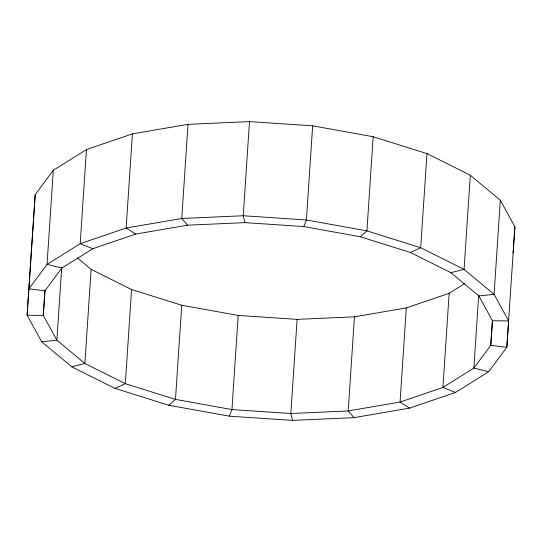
<?xml version="1.0" encoding="UTF-8"?>
<svg xmlns="http://www.w3.org/2000/svg" width="542" height="542" viewBox="0 0 542 542"><rect width="100%" height="100%" fill="white"/><g stroke="black" fill="none" stroke-linecap="round" stroke-linejoin="round"><path stroke-width="0.81" d="M492.427 320.132L490.754 345.349L506.817 347.314L514.9 226.786L500.32 200.208L470.327 175.242L426.961 153.596L373.181 136.74L312.653 125.832L249.496 121.604L188.013 124.348L132.404 133.881L86.456 149.551L53.292 170.29L35.183 194.686L27.1 315.214L41.68 341.792L71.673 366.758L115.04 388.404L168.819 405.26L229.347 416.168L292.504 420.396L353.987 417.652L409.596 408.119L455.544 392.449L488.708 371.71L506.817 347.314L508.647 320.932L494.067 294.347L464.074 269.381L420.707 247.735L366.927 230.878L306.399 219.971L243.243 215.743L181.76 218.487L126.15 228.019L80.202 243.69L47.039 264.428L28.929 288.825L44.993 290.79L61.89 268.039L92.824 248.697L135.683 234.076L187.552 225.187L244.896 222.627L303.805 226.563L360.267 236.746L410.429 252.464L450.883 272.653L478.857 295.939L492.454 320.735L490.754 345.349L473.857 368.099L442.922 387.449L400.064 402.062L348.194 410.951L290.851 413.519L231.942 409.576L175.479 399.393L125.317 383.675L84.864 363.486L56.89 340.2L43.292 315.403L44.966 290.187M53.292 170.29L47.039 264.428L61.89 268.039M61.747 267.07L56.89 340.2L41.68 341.792M86.456 149.551L80.202 243.69L92.824 248.697M77.459 257.972L91.117 269.347L84.864 363.486L71.673 366.758M132.404 133.881L126.15 228.019L135.683 234.076M91.117 269.347L131.57 289.536L125.317 383.675L115.04 388.404M188.013 124.348L181.76 218.487L187.552 225.187M131.57 289.536L181.733 305.254L175.479 399.393L168.819 405.26M249.496 121.604L243.243 215.743L244.896 222.627M181.733 305.254L238.195 315.437L231.942 409.576L229.347 416.168M464.643 283.635L449.176 293.303L406.317 307.924L354.448 316.813L297.104 319.373L290.851 413.519L292.504 420.396M312.653 125.832L306.399 219.971L303.805 226.563M354.448 316.813L348.194 410.951L353.987 417.652M373.181 136.74L366.927 230.878L360.267 236.746M406.317 307.924L400.064 402.062L409.596 408.119M426.961 153.596L420.707 247.735L410.429 252.464M449.176 293.303L442.922 387.449L455.544 392.449M470.327 175.242L464.074 269.381L450.883 272.653M478.715 294.977L473.857 368.099L488.708 371.71M500.32 200.208L494.067 294.347L478.857 295.939M35.183 194.686L27.1 315.214L43.292 315.403L44.993 290.79M513.071 253.175L514.9 226.786M492.454 320.735L508.647 320.932M238.195 315.437L297.104 319.373"/></g></svg>
